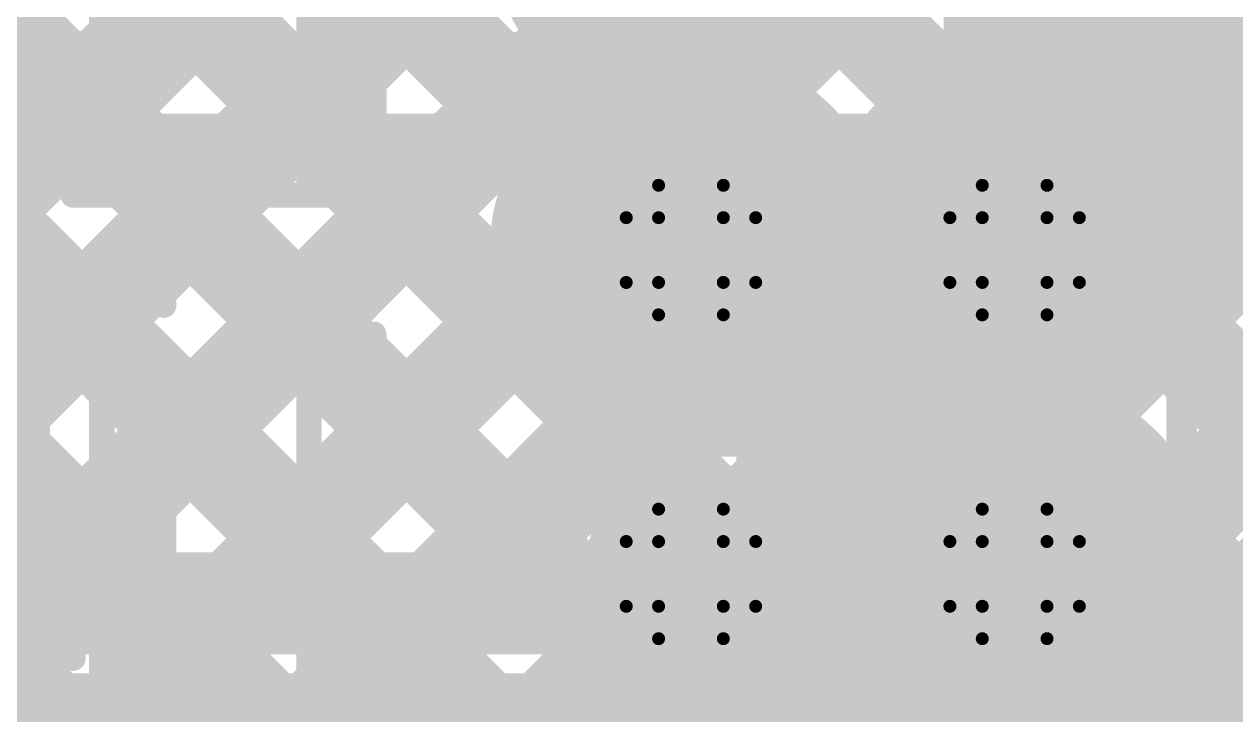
# Model space of a CAD drawing. Header units: millimetres. Extents: x 13 to 259, y -2 to 326.
# Drawn here: x 134.689 to 139.443, y 88.403 to 91.111 of the extents above; entities that cross this region are included whole.
import ezdxf

# ---------------------------------------------------------------- set-up
doc = ezdxf.new("R2010")
doc.units = ezdxf.units.MM
for name, color, linetype in [('BottomLayer', 5, 'Continuous'), ('ConnectLayer', 7, 'Continuous'), ('DrillDrawing', 1, 'Continuous'), ('Mechanical14', 56, 'Continuous'), ('Mechanical8', 56, 'Continuous'), ('MidLayer1', 16, 'Continuous'), ('MidLayer2', 76, 'Continuous'), ('MidLayer3', 90, 'Continuous'), ('MidLayer4', 156, 'Continuous'), ('MidLayer5', 130, 'Continuous'), ('MidLayer6', 216, 'Continuous'), ('MultiLayer', 9, 'Continuous'), ('TopLayer', 1, 'Continuous'), ('TopPaste', 8, 'Continuous'), ('TopSolder', 216, 'Continuous')]:
    doc.layers.add(name, color=color, linetype=linetype)

# ---------------------------------------------------------------- blocks, each defined once
blk = doc.blocks.new('SAMTEC_ASP_127797_01_185')
at = {"layer": 'Mechanical14', "const_width": 0.1}
for points in [[(11.7348, 3.2004), (11.1252, 3.2004)], [(11.7348, 3.0594), (11.7348, 3.2004)], [(13.0048, 3.2004), (12.3952, 3.2004)], [(12.3952, 3.0594), (12.3952, 3.2004)], [(13.0048, 3.0594), (13.0048, 3.2004)], [(14.2748, 3.2004), (13.6652, 3.2004)], [(13.6652, 3.0594), (13.6652, 3.2004)], [(11.8491, 3.0594), (11.7348, 3.0594)], [(11.8491, 2.7038), (11.8491, 3.0594)], [(12.3952, 3.0594), (12.2809, 3.0594)], [(12.2809, 2.7038), (12.2809, 3.0594)], [(13.1191, 3.0594), (13.0048, 3.0594)], [(13.1191, 2.7038), (13.1191, 3.0594)], [(13.6652, 3.0594), (13.5509, 3.0594)], [(13.5509, 2.7038), (13.5509, 3.0594)], [(11.8491, 2.9464), (11.0109, 2.9464)], [(13.1191, 2.9464), (12.2809, 2.9464)], [(14.3891, 2.9464), (13.5509, 2.9464)], [(12.2809, 2.7038), (11.8491, 2.7038)], [(13.5509, 2.7038), (13.1191, 2.7038)], [(12.2809, 2.3762), (11.8491, 2.3762)], [(11.8491, 2.0206), (11.8491, 2.3762)], [(12.2793, 2.0206), (12.2793, 2.3762)], [(13.5509, 2.3762), (13.1191, 2.3762)], [(13.1191, 2.0206), (13.1191, 2.3762)], [(13.5509, 2.0206), (13.5509, 2.3762)], [(11.8491, 2.1336), (11.0109, 2.1336)], [(13.1191, 2.1336), (12.2809, 2.1336)], [(14.3891, 2.1336), (13.5509, 2.1336)], [(11.8491, 2.0206), (11.7348, 2.0206)], [(11.7348, 1.8796), (11.7348, 2.0206)], [(12.3952, 2.0206), (12.2809, 2.0206)], [(12.3952, 1.8796), (12.3952, 2.0206)], [(13.1191, 2.0206), (13.0048, 2.0206)], [(13.0048, 1.8796), (13.0048, 2.0206)], [(13.6652, 2.0206), (13.5509, 2.0206)], [(13.6652, 1.8796), (13.6652, 2.0206)], [(11.7348, 1.8796), (11.1252, 1.8796)], [(13.0048, 1.8796), (12.3952, 1.8796)], [(14.2748, 1.8796), (13.6652, 1.8796)], [(11.7348, 0.6604), (11.1252, 0.6604)], [(11.7348, 0.5194), (11.7348, 0.6604)], [(13.0048, 0.6604), (12.3952, 0.6604)], [(12.3952, 0.5194), (12.3952, 0.6604)], [(13.0048, 0.5194), (13.0048, 0.6604)], [(14.2748, 0.6604), (13.6652, 0.6604)], [(13.6652, 0.5194), (13.6652, 0.6604)], [(11.8491, 0.5194), (11.7348, 0.5194)], [(11.8491, 0.1638), (11.8491, 0.5194)], [(12.3952, 0.5194), (12.2809, 0.5194)], [(12.2809, 0.1638), (12.2809, 0.5194)], [(13.1191, 0.5194), (13.0048, 0.5194)], [(13.1191, 0.1638), (13.1191, 0.5194)], [(13.6652, 0.5194), (13.5509, 0.5194)], [(13.5509, 0.1638), (13.5509, 0.5194)], [(11.8491, 0.4064), (11.0109, 0.4064)], [(13.1191, 0.4064), (12.2809, 0.4064)], [(14.3891, 0.4064), (13.5509, 0.4064)], [(12.2809, 0.1638), (11.8491, 0.1638)], [(13.5509, 0.1638), (13.1191, 0.1638)], [(12.2809, -0.1638), (11.8491, -0.1638)], [(11.8491, -0.5194), (11.8491, -0.1638)], [(12.2793, -0.5194), (12.2793, -0.1638)], [(13.5509, -0.1638), (13.1191, -0.1638)], [(13.1191, -0.5194), (13.1191, -0.1638)], [(13.5509, -0.5194), (13.5509, -0.1638)], [(11.8491, -0.4064), (11.0109, -0.4064)], [(13.1191, -0.4064), (12.2809, -0.4064)], [(14.3891, -0.4064), (13.5509, -0.4064)], [(11.8491, -0.5194), (11.7348, -0.5194)], [(11.7348, -0.6604), (11.7348, -0.5194)], [(12.3952, -0.5194), (12.2809, -0.5194)], [(12.3952, -0.6604), (12.3952, -0.5194)], [(13.1191, -0.5194), (13.0048, -0.5194)], [(13.0048, -0.6604), (13.0048, -0.5194)], [(13.6652, -0.5194), (13.5509, -0.5194)], [(13.6652, -0.6604), (13.6652, -0.5194)], [(11.7348, -0.6604), (11.1252, -0.6604)], [(13.0048, -0.6604), (12.3952, -0.6604)], [(14.2748, -0.6604), (13.6652, -0.6604)]]:
    blk.add_lwpolyline(points, dxfattribs=at)
at = {"layer": 'Mechanical14', "const_width": 0.05}
for points in [[(11.7098, 3.2004, 1), (11.7598, 3.2004, 1)], [(11.7098, 3.2004, 1), (11.7598, 3.2004, 1)], [(12.3702, 3.2004, 1), (12.4202, 3.2004, 1)], [(12.3702, 3.2004, 1), (12.4202, 3.2004, 1)], [(12.9798, 3.2004, 1), (13.0298, 3.2004, 1)], [(12.9798, 3.2004, 1), (13.0298, 3.2004, 1)], [(13.6402, 3.2004, 1), (13.6902, 3.2004, 1)], [(13.6402, 3.2004, 1), (13.6902, 3.2004, 1)], [(11.7098, 3.0594, 1), (11.7598, 3.0594, 1)], [(11.7098, 3.0594, 1), (11.7598, 3.0594, 1)], [(11.8241, 3.0594, 1), (11.8741, 3.0594, 1)], [(11.8241, 3.0594, 1), (11.8741, 3.0594, 1)], [(12.2559, 3.0594, 1), (12.3059, 3.0594, 1)], [(12.2559, 3.0594, 1), (12.3059, 3.0594, 1)], [(12.3702, 3.0594, 1), (12.4202, 3.0594, 1)], [(12.3702, 3.0594, 1), (12.4202, 3.0594, 1)], [(12.9798, 3.0594, 1), (13.0298, 3.0594, 1)], [(12.9798, 3.0594, 1), (13.0298, 3.0594, 1)], [(13.0941, 3.0594, 1), (13.1441, 3.0594, 1)], [(13.0941, 3.0594, 1), (13.1441, 3.0594, 1)], [(13.5259, 3.0594, 1), (13.5759, 3.0594, 1)], [(13.5259, 3.0594, 1), (13.5759, 3.0594, 1)], [(13.6402, 3.0594, 1), (13.6902, 3.0594, 1)], [(13.6402, 3.0594, 1), (13.6902, 3.0594, 1)], [(11.8241, 2.9464, 1), (11.8741, 2.9464, 1)], [(12.2559, 2.9464, 1), (12.3059, 2.9464, 1)], [(13.0941, 2.9464, 1), (13.1441, 2.9464, 1)], [(13.5259, 2.9464, 1), (13.5759, 2.9464, 1)], [(11.8241, 2.7038, 1), (11.8741, 2.7038, 1)], [(11.8241, 2.7038, 1), (11.8741, 2.7038, 1)], [(12.2559, 2.7038, 1), (12.3059, 2.7038, 1)], [(12.2559, 2.7038, 1), (12.3059, 2.7038, 1)], [(13.0941, 2.7038, 1), (13.1441, 2.7038, 1)], [(13.0941, 2.7038, 1), (13.1441, 2.7038, 1)], [(13.5259, 2.7038, 1), (13.5759, 2.7038, 1)], [(13.5259, 2.7038, 1), (13.5759, 2.7038, 1)], [(11.8241, 2.3762, 1), (11.8741, 2.3762, 1)], [(11.8241, 2.3762, 1), (11.8741, 2.3762, 1)], [(12.2543, 2.3762, 1), (12.3043, 2.3762, 1)], [(12.2559, 2.3762, 1), (12.3059, 2.3762, 1)], [(13.0941, 2.3762, 1), (13.1441, 2.3762, 1)], [(13.0941, 2.3762, 1), (13.1441, 2.3762, 1)], [(13.5259, 2.3762, 1), (13.5759, 2.3762, 1)], [(13.5259, 2.3762, 1), (13.5759, 2.3762, 1)], [(11.8241, 2.1336, 1), (11.8741, 2.1336, 1)], [(12.2559, 2.1336, 1), (12.3059, 2.1336, 1)], [(13.0941, 2.1336, 1), (13.1441, 2.1336, 1)], [(13.5259, 2.1336, 1), (13.5759, 2.1336, 1)], [(11.7098, 2.0206, 1), (11.7598, 2.0206, 1)], [(11.7098, 2.0206, 1), (11.7598, 2.0206, 1)], [(11.8241, 2.0206, 1), (11.8741, 2.0206, 1)], [(11.8241, 2.0206, 1), (11.8741, 2.0206, 1)], [(12.2543, 2.0206, 1), (12.3043, 2.0206, 1)], [(12.2559, 2.0206, 1), (12.3059, 2.0206, 1)], [(12.3702, 2.0206, 1), (12.4202, 2.0206, 1)], [(12.3702, 2.0206, 1), (12.4202, 2.0206, 1)], [(12.9798, 2.0206, 1), (13.0298, 2.0206, 1)], [(12.9798, 2.0206, 1), (13.0298, 2.0206, 1)], [(13.0941, 2.0206, 1), (13.1441, 2.0206, 1)], [(13.0941, 2.0206, 1), (13.1441, 2.0206, 1)], [(13.5259, 2.0206, 1), (13.5759, 2.0206, 1)], [(13.5259, 2.0206, 1), (13.5759, 2.0206, 1)], [(13.6402, 2.0206, 1), (13.6902, 2.0206, 1)], [(13.6402, 2.0206, 1), (13.6902, 2.0206, 1)], [(11.7098, 1.8796, 1), (11.7598, 1.8796, 1)], [(11.7098, 1.8796, 1), (11.7598, 1.8796, 1)], [(12.3702, 1.8796, 1), (12.4202, 1.8796, 1)], [(12.3702, 1.8796, 1), (12.4202, 1.8796, 1)], [(12.9798, 1.8796, 1), (13.0298, 1.8796, 1)], [(12.9798, 1.8796, 1), (13.0298, 1.8796, 1)], [(13.6402, 1.8796, 1), (13.6902, 1.8796, 1)], [(13.6402, 1.8796, 1), (13.6902, 1.8796, 1)], [(11.7098, 0.6604, 1), (11.7598, 0.6604, 1)], [(11.7098, 0.6604, 1), (11.7598, 0.6604, 1)], [(12.3702, 0.6604, 1), (12.4202, 0.6604, 1)], [(12.3702, 0.6604, 1), (12.4202, 0.6604, 1)], [(12.9798, 0.6604, 1), (13.0298, 0.6604, 1)], [(12.9798, 0.6604, 1), (13.0298, 0.6604, 1)], [(13.6402, 0.6604, 1), (13.6902, 0.6604, 1)], [(13.6402, 0.6604, 1), (13.6902, 0.6604, 1)], [(11.7098, 0.5194, 1), (11.7598, 0.5194, 1)], [(11.7098, 0.5194, 1), (11.7598, 0.5194, 1)], [(11.8241, 0.5194, 1), (11.8741, 0.5194, 1)], [(11.8241, 0.5194, 1), (11.8741, 0.5194, 1)], [(12.2559, 0.5194, 1), (12.3059, 0.5194, 1)], [(12.2559, 0.5194, 1), (12.3059, 0.5194, 1)], [(12.3702, 0.5194, 1), (12.4202, 0.5194, 1)], [(12.3702, 0.5194, 1), (12.4202, 0.5194, 1)], [(12.9798, 0.5194, 1), (13.0298, 0.5194, 1)], [(12.9798, 0.5194, 1), (13.0298, 0.5194, 1)], [(13.0941, 0.5194, 1), (13.1441, 0.5194, 1)], [(13.0941, 0.5194, 1), (13.1441, 0.5194, 1)], [(13.5259, 0.5194, 1), (13.5759, 0.5194, 1)], [(13.5259, 0.5194, 1), (13.5759, 0.5194, 1)], [(13.6402, 0.5194, 1), (13.6902, 0.5194, 1)], [(13.6402, 0.5194, 1), (13.6902, 0.5194, 1)], [(11.8241, 0.4064, 1), (11.8741, 0.4064, 1)], [(12.2559, 0.4064, 1), (12.3059, 0.4064, 1)], [(13.0941, 0.4064, 1), (13.1441, 0.4064, 1)], [(13.5259, 0.4064, 1), (13.5759, 0.4064, 1)], [(11.8241, 0.1638, 1), (11.8741, 0.1638, 1)], [(11.8241, 0.1638, 1), (11.8741, 0.1638, 1)], [(12.2559, 0.1638, 1), (12.3059, 0.1638, 1)], [(12.2559, 0.1638, 1), (12.3059, 0.1638, 1)], [(13.0941, 0.1638, 1), (13.1441, 0.1638, 1)], [(13.0941, 0.1638, 1), (13.1441, 0.1638, 1)], [(13.5259, 0.1638, 1), (13.5759, 0.1638, 1)], [(13.5259, 0.1638, 1), (13.5759, 0.1638, 1)], [(11.8241, -0.1638, 1), (11.8741, -0.1638, 1)], [(11.8241, -0.1638, 1), (11.8741, -0.1638, 1)], [(12.2543, -0.1638, 1), (12.3043, -0.1638, 1)], [(12.2559, -0.1638, 1), (12.3059, -0.1638, 1)], [(13.0941, -0.1638, 1), (13.1441, -0.1638, 1)], [(13.0941, -0.1638, 1), (13.1441, -0.1638, 1)], [(13.5259, -0.1638, 1), (13.5759, -0.1638, 1)], [(13.5259, -0.1638, 1), (13.5759, -0.1638, 1)], [(11.8241, -0.4064, 1), (11.8741, -0.4064, 1)], [(12.2559, -0.4064, 1), (12.3059, -0.4064, 1)], [(13.0941, -0.4064, 1), (13.1441, -0.4064, 1)], [(13.5259, -0.4064, 1), (13.5759, -0.4064, 1)], [(11.7098, -0.5194, 1), (11.7598, -0.5194, 1)], [(11.7098, -0.5194, 1), (11.7598, -0.5194, 1)], [(11.8241, -0.5194, 1), (11.8741, -0.5194, 1)], [(11.8241, -0.5194, 1), (11.8741, -0.5194, 1)], [(12.2543, -0.5194, 1), (12.3043, -0.5194, 1)], [(12.2559, -0.5194, 1), (12.3059, -0.5194, 1)], [(12.3702, -0.5194, 1), (12.4202, -0.5194, 1)], [(12.3702, -0.5194, 1), (12.4202, -0.5194, 1)], [(12.9798, -0.5194, 1), (13.0298, -0.5194, 1)], [(12.9798, -0.5194, 1), (13.0298, -0.5194, 1)], [(13.0941, -0.5194, 1), (13.1441, -0.5194, 1)], [(13.0941, -0.5194, 1), (13.1441, -0.5194, 1)], [(13.5259, -0.5194, 1), (13.5759, -0.5194, 1)], [(13.5259, -0.5194, 1), (13.5759, -0.5194, 1)], [(13.6402, -0.5194, 1), (13.6902, -0.5194, 1)], [(13.6402, -0.5194, 1), (13.6902, -0.5194, 1)], [(11.7098, -0.6604, 1), (11.7598, -0.6604, 1)], [(11.7098, -0.6604, 1), (11.7598, -0.6604, 1)], [(12.3702, -0.6604, 1), (12.4202, -0.6604, 1)], [(12.3702, -0.6604, 1), (12.4202, -0.6604, 1)], [(12.9798, -0.6604, 1), (13.0298, -0.6604, 1)], [(12.9798, -0.6604, 1), (13.0298, -0.6604, 1)], [(13.6402, -0.6604, 1), (13.6902, -0.6604, 1)], [(13.6402, -0.6604, 1), (13.6902, -0.6604, 1)]]:
    blk.add_lwpolyline(points, format="xyb", close=True, dxfattribs=at)
at = {"layer": 'Mechanical8', "const_width": 0.1}
for points in [[(12.065, 3.175), (12.065, 4.175)], [(13.335, 3.175), (13.335, 4.175)], [(11.795, 3.175), (10.795, 3.175)], [(12.065, 3.175), (11.065, 3.175)], [(12.065, 2.175), (12.065, 3.175)], [(13.065, 3.175), (12.065, 3.175)], [(13.335, 3.175), (12.335, 3.175)], [(13.335, 2.175), (13.335, 3.175)], [(14.335, 3.175), (13.335, 3.175)], [(14.605, 3.175), (13.605, 3.175)], [(12.065, 1.905), (12.065, 2.905)], [(13.335, 1.905), (13.335, 2.905)], [(11.795, 1.905), (10.795, 1.905)], [(12.065, 1.905), (11.065, 1.905)], [(12.065, 0.905), (12.065, 1.905)], [(13.065, 1.905), (12.065, 1.905)], [(13.335, 1.905), (12.335, 1.905)], [(13.335, 0.905), (13.335, 1.905)], [(14.335, 1.905), (13.335, 1.905)], [(14.605, 1.905), (13.605, 1.905)]]:
    blk.add_lwpolyline(points, dxfattribs=at)
at = {"layer": 'Mechanical8', "const_width": 0.05}
for points in [[(11.77, 3.175, 1), (11.82, 3.175, 1)], [(12.04, 3.175, 1), (12.09, 3.175, 1)], [(12.04, 3.175, 1), (12.09, 3.175, 1)], [(12.04, 3.175, 1), (12.09, 3.175, 1)], [(12.04, 3.175, 1), (12.09, 3.175, 1)], [(12.31, 3.175, 1), (12.36, 3.175, 1)], [(13.04, 3.175, 1), (13.09, 3.175, 1)], [(13.31, 3.175, 1), (13.36, 3.175, 1)], [(13.31, 3.175, 1), (13.36, 3.175, 1)], [(13.31, 3.175, 1), (13.36, 3.175, 1)], [(13.31, 3.175, 1), (13.36, 3.175, 1)], [(13.58, 3.175, 1), (13.63, 3.175, 1)], [(12.04, 2.905, 1), (12.09, 2.905, 1)], [(13.31, 2.905, 1), (13.36, 2.905, 1)], [(12.04, 2.175, 1), (12.09, 2.175, 1)], [(13.31, 2.175, 1), (13.36, 2.175, 1)], [(11.77, 1.905, 1), (11.82, 1.905, 1)], [(12.04, 1.905, 1), (12.09, 1.905, 1)], [(12.04, 1.905, 1), (12.09, 1.905, 1)], [(12.04, 1.905, 1), (12.09, 1.905, 1)], [(12.04, 1.905, 1), (12.09, 1.905, 1)], [(12.31, 1.905, 1), (12.36, 1.905, 1)], [(13.04, 1.905, 1), (13.09, 1.905, 1)], [(13.31, 1.905, 1), (13.36, 1.905, 1)], [(13.31, 1.905, 1), (13.36, 1.905, 1)], [(13.31, 1.905, 1), (13.36, 1.905, 1)], [(13.31, 1.905, 1), (13.36, 1.905, 1)], [(13.58, 1.905, 1), (13.63, 1.905, 1)], [(12.04, 0.905, 1), (12.09, 0.905, 1)], [(13.31, 0.905, 1), (13.36, 0.905, 1)]]:
    blk.add_lwpolyline(points, format="xyb", close=True, dxfattribs=at)
at = {"layer": 'TopLayer', "const_width": 0.32}
for points in [[(11.905, 3.175, 1), (12.225, 3.175, 1)], [(13.175, 3.175, 1), (13.495, 3.175, 1)], [(11.905, 1.905, 1), (12.225, 1.905, 1)], [(13.175, 1.905, 1), (13.495, 1.905, 1)]]:
    blk.add_lwpolyline(points, format="xyb", close=True, dxfattribs=at)
at = {"layer": 'TopPaste', "const_width": 0.32}
for points in [[(11.905, 3.175, 1), (12.225, 3.175, 1)], [(13.175, 3.175, 1), (13.495, 3.175, 1)], [(11.905, 1.905, 1), (12.225, 1.905, 1)], [(13.175, 1.905, 1), (13.495, 1.905, 1)]]:
    blk.add_lwpolyline(points, format="xyb", close=True, dxfattribs=at)
at = {"layer": 'TopSolder', "const_width": 0.4216}
for points in [[(10.5842, 3.175, 1), (11.0058, 3.175, 1)], [(11.8542, 3.175, 1), (12.2758, 3.175, 1)], [(13.1242, 3.175, 1), (13.5458, 3.175, 1)], [(10.5842, 1.905, 1), (11.0058, 1.905, 1)], [(11.8542, 1.905, 1), (12.2758, 1.905, 1)], [(13.1242, 1.905, 1), (13.5458, 1.905, 1)]]:
    blk.add_lwpolyline(points, format="xyb", close=True, dxfattribs=at)

msp = doc.modelspace()

# ---------------------------------------------------------------- linework, layer by layer
at = {"layer": 'BottomLayer', "const_width": 0.25}
for points in [[(137.1801, 90.2257, 1), (137.43, 90.2257, 1)], [(138.4501, 90.2257, 1), (138.7, 90.2257, 1)], [(137.1801, 88.9557, 1), (137.43, 88.9557, 1)], [(138.4501, 88.9557, 1), (138.7, 88.9557, 1)]]:
    msp.add_lwpolyline(points, format="xyb", close=True, dxfattribs=at)
at = {"layer": 'ConnectLayer', "const_width": 0.4}
for points in [[(113.7423, 113.6628), (136.8298, 90.5753)], [(113.8263, 113.5788), (136.8298, 90.5753)], [(121.6384, 102.3726), (137.059, 86.952)], [(121.6384, 102.3726), (137.059, 86.952)], [(133.8479, 96.1028), (144.7858, 85.1649)], [(133.8479, 96.1028), (144.7858, 85.1649)], [(134.035, 95.9156), (142.256, 87.6947)], [(137.4632, 90.7941), (140.6738, 94.0048)], [(137.4632, 90.7941), (140.6738, 94.0048)], [(137.4632, 90.7941), (140.6738, 94.0048)], [(133.6488, 89.5253), (138.0054, 93.882)], [(133.6488, 89.5253), (138.0054, 93.882)], [(133.6488, 89.5253), (138.0054, 93.882)], [(132.645, 89.3701), (136.8907, 93.6157)], [(132.645, 89.3701), (136.8907, 93.6157)], [(132.645, 89.3701), (136.8907, 93.6157)], [(138.1921, 90.6745), (141.1477, 93.6301)], [(138.1921, 90.6745), (141.1477, 93.6301)], [(138.1921, 90.6745), (141.1477, 93.6301)], [(133.835, 93.5701), (136.8298, 90.5753)], [(134.0681, 89.0961), (138.4346, 93.4627)], [(134.0681, 89.0961), (138.4346, 93.4627)], [(134.0681, 89.0961), (138.4346, 93.4627)], [(137.3517, 93.4476), (145.6511, 85.1482)], [(137.3517, 93.4476), (145.6511, 85.1482)], [(137.3517, 93.4476), (142.6803, 88.1189)], [(137.7333, 86.8216), (143.683, 92.7713)], [(137.7333, 86.8216), (143.683, 92.7713)], [(137.7333, 86.8216), (143.683, 92.7713)], [(134.033, 92.5235), (143.5987, 82.9578)], [(134.033, 92.5235), (143.5987, 82.9578)], [(134.033, 92.5235), (140.985, 85.5715)], [(139.0005, 90.6345), (140.5594, 92.1933)], [(139.0005, 90.6345), (140.5594, 92.1933)], [(139.0005, 90.6345), (140.5594, 92.1933)], [(132.2998, 91.7111), (137.059, 86.952)], [(134.0668, 91.6412), (137.4506, 88.2575)], [(134.0668, 91.6412), (137.4506, 88.2575)], [(134.0668, 91.6412), (137.4506, 88.2575)], [(132.3753, 91.6357), (135.171, 88.84)], [(132.645, 89.3701), (134.9106, 91.6357)], [(133.6488, 89.5253), (135.7592, 91.6357)], [(134.0681, 89.0961), (136.6077, 91.6357)], [(134.0723, 91.6357), (136.868, 88.84)], [(134.9209, 91.6357), (137.7166, 88.84)], [(135.7694, 91.6357), (136.8298, 90.5753)], [(137.4632, 90.7941), (138.3047, 91.6357)], [(138.315, 91.6357), (141.1107, 88.84)], [(138.6257, 91.6357), (139.3922, 90.8691)], [(138.7375, 89.5229), (140.6478, 91.4332)], [(138.7375, 89.5229), (140.6478, 91.4332)], [(138.7375, 89.5229), (140.6478, 91.4332)], [(138.1921, 90.6745), (138.8895, 91.3719)], [(139.1502, 89.0871), (141.4379, 91.3748)], [(139.1502, 89.0871), (141.4379, 91.3748)], [(139.1502, 89.0871), (141.4379, 91.3748)], [(137.8448, 91.2574), (138.3367, 90.7654)], [(137.8448, 91.2574), (138.3367, 90.7654)], [(137.8448, 91.2574), (138.3367, 90.7654)], [(137.8448, 91.2574), (138.3367, 90.7654)], [(133.9178, 88.0973), (136.8935, 91.073)], [(133.9178, 88.0973), (136.8935, 91.073)], [(133.9178, 88.0973), (136.8935, 91.073)], [(134.6605, 88.84), (136.8935, 91.073)], [(133.8414, 91.0181), (136.8274, 88.0321)], [(133.8414, 91.0181), (136.8274, 88.0321)], [(133.8414, 91.0181), (136.8274, 88.0321)], [(133.8414, 91.0181), (136.0195, 88.84)], [(139.0005, 90.6345), (139.3137, 90.9477)], [(137.3465, 90.9072), (137.4581, 90.7955)], [(137.3465, 90.9072), (137.4581, 90.7955)], [(137.3465, 90.9072), (137.4581, 90.7955)], [(137.3465, 90.9072), (137.4581, 90.7955)], [(138.7375, 89.5229), (139.9246, 90.71)], [(139.1502, 89.0871), (140.7731, 90.71)], [(137.8792, 90.3616), (138.1263, 90.6087)], [(137.8792, 90.3616), (138.1263, 90.6087)], [(137.8792, 90.3616), (138.1263, 90.6087)], [(137.8792, 90.3616), (138.1263, 90.6087)], [(137.8748, 90.3788), (137.9865, 90.2671)], [(137.8748, 90.3788), (137.9865, 90.2671)], [(137.8748, 90.3788), (137.9865, 90.2671)], [(137.8748, 90.3788), (137.9865, 90.2671)], [(132.3832, 85.7141), (136.7366, 90.0676)], [(132.3832, 85.7141), (136.7366, 90.0676)], [(132.3832, 85.7141), (136.7366, 90.0676)], [(135.509, 88.84), (136.7366, 90.0676)], [(139.1148, 89.9874), (143.9801, 85.122)], [(139.1148, 89.9874), (143.9801, 85.122)], [(139.1148, 89.9874), (141.8318, 87.2704)], [(139.1148, 89.9874), (140.2621, 88.84)], [(133.9205, 85.5545), (138.1663, 89.8002)], [(133.9205, 85.5545), (138.1663, 89.8002)], [(133.9205, 85.5545), (138.1663, 89.8002)], [(137.2061, 88.84), (138.1663, 89.8002)], [(137.6546, 89.7505), (138.0998, 89.3053)], [(137.6546, 89.7505), (138.0998, 89.3053)], [(137.6546, 89.7505), (138.0998, 89.3053)], [(137.6546, 89.7505), (138.0998, 89.3053)], [(133.1121, 85.5945), (137.1691, 89.6516)], [(133.1121, 85.5945), (137.1691, 89.6516)], [(133.1121, 85.5945), (137.1691, 89.6516)], [(136.3576, 88.84), (137.1691, 89.6516)], [(138.6165, 89.6372), (138.7281, 89.5255)], [(138.6165, 89.6372), (138.7281, 89.5255)], [(138.6165, 89.6372), (138.7281, 89.5255)], [(138.6165, 89.6372), (138.7281, 89.5255)], [(134.0687, 89.0938), (136.7159, 86.4466)], [(134.0687, 89.0938), (136.7159, 86.4466)], [(134.0687, 89.0938), (136.7159, 86.4466)], [(139.1448, 89.1088), (143.3036, 84.95)], [(139.1448, 89.1088), (143.3036, 84.95)], [(139.1448, 89.1088), (141.4075, 86.8461)], [(139.1448, 89.1088), (139.4136, 88.84)], [(134.0736, 88.84), (137.9965, 88.84)], [(139.1536, 88.84), (141.4339, 88.84)], [(137.4675, 88.2529), (138.0079, 88.7933)], [(137.4675, 88.2529), (138.0079, 88.7933)], [(137.4675, 88.2529), (138.0079, 88.7933)], [(138.9246, 88.4805), (145.3101, 82.095)], [(138.9246, 88.4805), (145.3101, 82.095)], [(138.9246, 88.4805), (141.0184, 86.3867)], [(137.8802, 87.8171), (138.4437, 88.3805)], [(137.8802, 87.8171), (138.4437, 88.3805)], [(137.8802, 87.8171), (138.4437, 88.3805)]]:
    msp.add_lwpolyline(points, dxfattribs=at)
at = {"layer": 'ConnectLayer'}
for points, const_width in [([(137.895, 91.4957, 1), (136.7151, 91.4957, 1)], 0.4), ([(137.895, 91.4957, 1), (136.7151, 91.4957, 1)], 0.4), ([(137.895, 91.4957, 1), (136.7151, 91.4957, 1)], 0.4), ([(137.7448, 91.2574, 1), (137.9448, 91.2574, 1)], 0.2), ([(137.7448, 91.2574, 1), (137.9448, 91.2574, 1)], 0.2), ([(137.7448, 91.2574, 1), (137.9448, 91.2574, 1)], 0.2), ([(137.7448, 91.2574, 1), (137.9448, 91.2574, 1)], 0.2), ([(136.7935, 91.073, 1), (136.9935, 91.073, 1)], 0.2), ([(136.7935, 91.073, 1), (136.9935, 91.073, 1)], 0.2), ([(136.7935, 91.073, 1), (136.9935, 91.073, 1)], 0.2), ([(136.7935, 91.073, 1), (136.9935, 91.073, 1)], 0.2), ([(139.2137, 90.9477, 1), (139.4137, 90.9477, 1)], 0.2), ([(137.2465, 90.9072, 1), (137.4465, 90.9072, 1)], 0.2), ([(137.2465, 90.9072, 1), (137.4465, 90.9072, 1)], 0.2), ([(137.2465, 90.9072, 1), (137.4465, 90.9072, 1)], 0.2), ([(137.2465, 90.9072, 1), (137.4465, 90.9072, 1)], 0.2), ([(139.2922, 90.8691, 1), (139.4922, 90.8691, 1)], 0.2), ([(139.2922, 90.8691, 1), (139.4922, 90.8691, 1)], 0.2), ([(139.2932, 90.8682, 1), (139.4932, 90.8682, 1)], 0.2), ([(137.895, 90.2257, 1), (136.7151, 90.2257, 1)], 0.4), ([(137.895, 90.2257, 1), (136.7151, 90.2257, 1)], 0.4), ([(137.895, 90.2257, 1), (136.7151, 90.2257, 1)], 0.4), ([(137.895, 90.2257, 1), (136.7151, 90.2257, 1)], 0.4), ([(137.3581, 90.7955, 1), (137.5581, 90.7955, 1)], 0.2), ([(137.3581, 90.7955, 1), (137.5581, 90.7955, 1)], 0.2), ([(137.3581, 90.7955, 1), (137.5581, 90.7955, 1)], 0.2), ([(137.3581, 90.7955, 1), (137.5581, 90.7955, 1)], 0.2), ([(137.3632, 90.7941, 1), (137.5632, 90.7941, 1)], 0.2), ([(137.3632, 90.7941, 1), (137.5632, 90.7941, 1)], 0.2), ([(137.3632, 90.7941, 1), (137.5632, 90.7941, 1)], 0.2), ([(137.3632, 90.7941, 1), (137.5632, 90.7941, 1)], 0.2), ([(139.165, 90.2257, 1), (137.9851, 90.2257, 1)], 0.4), ([(139.165, 90.2257, 1), (137.9851, 90.2257, 1)], 0.4), ([(139.165, 90.2257, 1), (137.9851, 90.2257, 1)], 0.4), ([(139.165, 90.2257, 1), (137.9851, 90.2257, 1)], 0.4), ([(138.2367, 90.7654, 1), (138.4367, 90.7654, 1)], 0.2), ([(138.2367, 90.7654, 1), (138.4367, 90.7654, 1)], 0.2), ([(138.2367, 90.7654, 1), (138.4367, 90.7654, 1)], 0.2), ([(138.2367, 90.7654, 1), (138.4367, 90.7654, 1)], 0.2), ([(138.0921, 90.6745, 1), (138.2921, 90.6745, 1)], 0.2), ([(138.0921, 90.6745, 1), (138.2921, 90.6745, 1)], 0.2), ([(138.0921, 90.6745, 1), (138.2921, 90.6745, 1)], 0.2), ([(138.0921, 90.6745, 1), (138.2921, 90.6745, 1)], 0.2), ([(138.0263, 90.6087, 1), (138.2263, 90.6087, 1)], 0.2), ([(138.0263, 90.6087, 1), (138.2263, 90.6087, 1)], 0.2), ([(138.0263, 90.6087, 1), (138.2263, 90.6087, 1)], 0.2), ([(138.0263, 90.6087, 1), (138.2263, 90.6087, 1)], 0.2), ([(138.9005, 90.6345, 1), (139.1005, 90.6345, 1)], 0.2), ([(138.9005, 90.6345, 1), (139.1005, 90.6345, 1)], 0.2), ([(138.9005, 90.6345, 1), (139.1005, 90.6345, 1)], 0.2), ([(138.9005, 90.6345, 1), (139.1005, 90.6345, 1)], 0.2), ([(136.7298, 90.5753, 1), (136.9298, 90.5753, 1)], 0.2), ([(136.7298, 90.5753, 1), (136.9298, 90.5753, 1)], 0.2), ([(136.7298, 90.5753, 1), (136.9298, 90.5753, 1)], 0.2), ([(136.7298, 90.5753, 1), (136.9298, 90.5753, 1)], 0.2), ([(137.7748, 90.3788, 1), (137.9748, 90.3788, 1)], 0.2), ([(137.7748, 90.3788, 1), (137.9748, 90.3788, 1)], 0.2), ([(137.7748, 90.3788, 1), (137.9748, 90.3788, 1)], 0.2), ([(137.7748, 90.3788, 1), (137.9748, 90.3788, 1)], 0.2), ([(137.7792, 90.3616, 1), (137.9792, 90.3616, 1)], 0.2), ([(137.7792, 90.3616, 1), (137.9792, 90.3616, 1)], 0.2), ([(137.7792, 90.3616, 1), (137.9792, 90.3616, 1)], 0.2), ([(137.7792, 90.3616, 1), (137.9792, 90.3616, 1)], 0.2), ([(137.8865, 90.2671, 1), (138.0865, 90.2671, 1)], 0.2), ([(137.8865, 90.2671, 1), (138.0865, 90.2671, 1)], 0.2), ([(137.8865, 90.2671, 1), (138.0865, 90.2671, 1)], 0.2), ([(137.8865, 90.2671, 1), (138.0865, 90.2671, 1)], 0.2), ([(136.6151, 90.2257, 1), (136.8151, 90.2257, 1)], 0.2), ([(136.6151, 90.2257, 1), (136.8151, 90.2257, 1)], 0.2), ([(136.6151, 90.2257, 1), (136.8151, 90.2257, 1)], 0.2), ([(136.6151, 90.2257, 1), (136.8151, 90.2257, 1)], 0.2), ([(137.795, 90.2257, 1), (137.995, 90.2257, 1)], 0.2), ([(137.795, 90.2257, 1), (137.995, 90.2257, 1)], 0.2), ([(137.795, 90.2257, 1), (137.995, 90.2257, 1)], 0.2), ([(137.795, 90.2257, 1), (137.995, 90.2257, 1)], 0.2), ([(137.8851, 90.2257, 1), (138.0851, 90.2257, 1)], 0.2), ([(137.8851, 90.2257, 1), (138.0851, 90.2257, 1)], 0.2), ([(137.8851, 90.2257, 1), (138.0851, 90.2257, 1)], 0.2), ([(137.8851, 90.2257, 1), (138.0851, 90.2257, 1)], 0.2), ([(139.065, 90.2257, 1), (139.265, 90.2257, 1)], 0.2), ([(139.065, 90.2257, 1), (139.265, 90.2257, 1)], 0.2), ([(139.065, 90.2257, 1), (139.265, 90.2257, 1)], 0.2), ([(139.065, 90.2257, 1), (139.265, 90.2257, 1)], 0.2), ([(136.6366, 90.0676, 1), (136.8366, 90.0676, 1)], 0.2), ([(136.6366, 90.0676, 1), (136.8366, 90.0676, 1)], 0.2), ([(136.6366, 90.0676, 1), (136.8366, 90.0676, 1)], 0.2), ([(136.6366, 90.0676, 1), (136.8366, 90.0676, 1)], 0.2), ([(139.0148, 89.9874, 1), (139.2148, 89.9874, 1)], 0.2), ([(139.0148, 89.9874, 1), (139.2148, 89.9874, 1)], 0.2), ([(139.0148, 89.9874, 1), (139.2148, 89.9874, 1)], 0.2), ([(139.0148, 89.9874, 1), (139.2148, 89.9874, 1)], 0.2), ([(138.0663, 89.8002, 1), (138.2663, 89.8002, 1)], 0.2), ([(138.0663, 89.8002, 1), (138.2663, 89.8002, 1)], 0.2), ([(138.0663, 89.8002, 1), (138.2663, 89.8002, 1)], 0.2), ([(138.0663, 89.8002, 1), (138.2663, 89.8002, 1)], 0.2), ([(137.5546, 89.7505, 1), (137.7546, 89.7505, 1)], 0.2), ([(137.5546, 89.7505, 1), (137.7546, 89.7505, 1)], 0.2), ([(137.5546, 89.7505, 1), (137.7546, 89.7505, 1)], 0.2), ([(137.5546, 89.7505, 1), (137.7546, 89.7505, 1)], 0.2), ([(137.0691, 89.6516, 1), (137.2691, 89.6516, 1)], 0.2), ([(137.0691, 89.6516, 1), (137.2691, 89.6516, 1)], 0.2), ([(137.0691, 89.6516, 1), (137.2691, 89.6516, 1)], 0.2), ([(137.0691, 89.6516, 1), (137.2691, 89.6516, 1)], 0.2), ([(138.5165, 89.6372, 1), (138.7165, 89.6372, 1)], 0.2), ([(138.5165, 89.6372, 1), (138.7165, 89.6372, 1)], 0.2), ([(138.5165, 89.6372, 1), (138.7165, 89.6372, 1)], 0.2), ([(138.5165, 89.6372, 1), (138.7165, 89.6372, 1)], 0.2), ([(139.165, 88.9557, 1), (137.9851, 88.9557, 1)], 0.4), ([(139.165, 88.9557, 1), (137.9851, 88.9557, 1)], 0.4), ([(139.165, 88.9557, 1), (137.9851, 88.9557, 1)], 0.4), ([(138.6281, 89.5255, 1), (138.8281, 89.5255, 1)], 0.2), ([(138.6281, 89.5255, 1), (138.8281, 89.5255, 1)], 0.2), ([(138.6281, 89.5255, 1), (138.8281, 89.5255, 1)], 0.2), ([(138.6281, 89.5255, 1), (138.8281, 89.5255, 1)], 0.2), ([(138.6375, 89.5229, 1), (138.8375, 89.5229, 1)], 0.2), ([(138.6375, 89.5229, 1), (138.8375, 89.5229, 1)], 0.2), ([(138.6375, 89.5229, 1), (138.8375, 89.5229, 1)], 0.2), ([(138.6375, 89.5229, 1), (138.8375, 89.5229, 1)], 0.2), ([(137.9998, 89.3053, 1), (138.1998, 89.3053, 1)], 0.2), ([(137.9998, 89.3053, 1), (138.1998, 89.3053, 1)], 0.2), ([(137.9998, 89.3053, 1), (138.1998, 89.3053, 1)], 0.2), ([(137.9998, 89.3053, 1), (138.1998, 89.3053, 1)], 0.2), ([(139.0448, 89.1088, 1), (139.2448, 89.1088, 1)], 0.2), ([(139.0448, 89.1088, 1), (139.2448, 89.1088, 1)], 0.2), ([(139.0448, 89.1088, 1), (139.2448, 89.1088, 1)], 0.2), ([(139.0448, 89.1088, 1), (139.2448, 89.1088, 1)], 0.2), ([(139.0502, 89.0871, 1), (139.2502, 89.0871, 1)], 0.2), ([(139.0502, 89.0871, 1), (139.2502, 89.0871, 1)], 0.2), ([(139.0502, 89.0871, 1), (139.2502, 89.0871, 1)], 0.2), ([(139.0502, 89.0871, 1), (139.2502, 89.0871, 1)], 0.2), ([(137.8851, 88.9557, 1), (138.0851, 88.9557, 1)], 0.2), ([(137.8851, 88.9557, 1), (138.0851, 88.9557, 1)], 0.2), ([(137.8851, 88.9557, 1), (138.0851, 88.9557, 1)], 0.2), ([(139.065, 88.9557, 1), (139.265, 88.9557, 1)], 0.2), ([(139.065, 88.9557, 1), (139.265, 88.9557, 1)], 0.2), ([(139.065, 88.9557, 1), (139.265, 88.9557, 1)], 0.2), ([(139.065, 88.9557, 1), (139.265, 88.9557, 1)], 0.2), ([(139.065, 88.9557, 1), (139.265, 88.9557, 1)], 0.2), ([(134.5605, 88.84, 1), (134.7605, 88.84, 1)], 0.2), ([(135.071, 88.84, 1), (135.271, 88.84, 1)], 0.2), ([(135.409, 88.84, 1), (135.609, 88.84, 1)], 0.2), ([(135.9195, 88.84, 1), (136.1195, 88.84, 1)], 0.2), ([(136.2576, 88.84, 1), (136.4576, 88.84, 1)], 0.2), ([(136.768, 88.84, 1), (136.968, 88.84, 1)], 0.2), ([(137.1061, 88.84, 1), (137.3061, 88.84, 1)], 0.2), ([(137.6166, 88.84, 1), (137.8166, 88.84, 1)], 0.2), ([(137.8965, 88.84, 1), (138.0965, 88.84, 1)], 0.2), ([(137.8965, 88.84, 1), (138.0965, 88.84, 1)], 0.2), ([(139.0536, 88.84, 1), (139.2536, 88.84, 1)], 0.2), ([(139.0536, 88.84, 1), (139.2536, 88.84, 1)], 0.2), ([(139.3136, 88.84, 1), (139.5136, 88.84, 1)], 0.2), ([(137.9079, 88.7933, 1), (138.1079, 88.7933, 1)], 0.2), ([(137.9079, 88.7933, 1), (138.1079, 88.7933, 1)], 0.2), ([(137.9079, 88.7933, 1), (138.1079, 88.7933, 1)], 0.2), ([(138.8246, 88.4805, 1), (139.0246, 88.4805, 1)], 0.2), ([(138.8246, 88.4805, 1), (139.0246, 88.4805, 1)], 0.2), ([(138.8246, 88.4805, 1), (139.0246, 88.4805, 1)], 0.2), ([(138.3437, 88.3805, 1), (138.5437, 88.3805, 1)], 0.2), ([(138.3437, 88.3805, 1), (138.5437, 88.3805, 1)], 0.2), ([(138.3437, 88.3805, 1), (138.5437, 88.3805, 1)], 0.2), ([(137.895, 87.6857, 1), (136.7151, 87.6857, 1)], 0.4), ([(137.895, 87.6857, 1), (136.7151, 87.6857, 1)], 0.4), ([(137.895, 87.6857, 1), (136.7151, 87.6857, 1)], 0.4), ([(137.3506, 88.2575, 1), (137.5506, 88.2575, 1)], 0.2), ([(137.3506, 88.2575, 1), (137.5506, 88.2575, 1)], 0.2), ([(137.3506, 88.2575, 1), (137.5506, 88.2575, 1)], 0.2), ([(137.3675, 88.2529, 1), (137.5675, 88.2529, 1)], 0.2), ([(137.3675, 88.2529, 1), (137.5675, 88.2529, 1)], 0.2), ([(137.3675, 88.2529, 1), (137.5675, 88.2529, 1)], 0.2)]:
    msp.add_lwpolyline(points, format="xyb", close=True, dxfattribs=dict(at, const_width=const_width))
at = {"layer": 'ConnectLayer', "const_width": 0.4}
for points in [[(137.895, 91.4957, -1.127583), (136.7319, 91.6357)], [(139.7751, 90.71, -0.199574), (139.3922, 90.8691)], [(139.7751, 90.71, -0.198912), (139.3932, 90.8682)], [(137.9965, 88.84, -1.103906), (139.165, 88.9557)], [(139.165, 88.9557, -0.049387), (139.1536, 88.84)]]:
    msp.add_lwpolyline(points, format="xyb", dxfattribs=at)
at = {"layer": 'DrillDrawing', "const_width": 0.0508}
for points in [[(137.178, 90.3527), (137.178, 90.4797)], [(137.178, 90.4797), (137.432, 90.4797)], [(137.432, 90.3527), (137.432, 90.4797)], [(138.448, 90.3527), (138.448, 90.4797)], [(138.448, 90.4797), (138.702, 90.4797)], [(138.702, 90.3527), (138.702, 90.4797)], [(137.051, 90.0987), (137.051, 90.3527)], [(137.051, 90.3527), (137.178, 90.3527)], [(137.432, 90.3527), (137.559, 90.3527)], [(137.559, 90.0987), (137.559, 90.3527)], [(138.321, 90.0987), (138.321, 90.3527)], [(138.321, 90.3527), (138.448, 90.3527)], [(138.702, 90.3527), (138.829, 90.3527)], [(138.829, 90.0987), (138.829, 90.3527)], [(137.051, 90.0987), (137.178, 90.0987)], [(137.178, 89.9717), (137.178, 90.0987)], [(137.432, 90.0987), (137.559, 90.0987)], [(137.432, 89.9717), (137.432, 90.0987)], [(138.321, 90.0987), (138.448, 90.0987)], [(138.448, 89.9717), (138.448, 90.0987)], [(138.702, 90.0987), (138.829, 90.0987)], [(138.702, 89.9717), (138.702, 90.0987)], [(137.178, 89.9717), (137.432, 89.9717)], [(138.448, 89.9717), (138.702, 89.9717)], [(137.178, 89.0827), (137.178, 89.2097)], [(137.178, 89.2097), (137.432, 89.2097)], [(137.432, 89.0827), (137.432, 89.2097)], [(138.448, 89.0827), (138.448, 89.2097)], [(138.448, 89.2097), (138.702, 89.2097)], [(138.702, 89.0827), (138.702, 89.2097)], [(137.051, 88.8287), (137.051, 89.0827)], [(137.051, 89.0827), (137.178, 89.0827)], [(137.432, 89.0827), (137.559, 89.0827)], [(137.559, 88.8287), (137.559, 89.0827)], [(138.321, 88.8287), (138.321, 89.0827)], [(138.321, 89.0827), (138.448, 89.0827)], [(138.702, 89.0827), (138.829, 89.0827)], [(138.829, 88.8287), (138.829, 89.0827)], [(137.051, 88.8287), (137.178, 88.8287)], [(137.178, 88.7017), (137.178, 88.8287)], [(137.432, 88.8287), (137.559, 88.8287)], [(137.432, 88.7017), (137.432, 88.8287)], [(138.321, 88.8287), (138.448, 88.8287)], [(138.448, 88.7017), (138.448, 88.8287)], [(138.702, 88.8287), (138.829, 88.8287)], [(138.702, 88.7017), (138.702, 88.8287)], [(137.178, 88.7017), (137.432, 88.7017)], [(138.448, 88.7017), (138.702, 88.7017)]]:
    msp.add_lwpolyline(points, dxfattribs=at)
at = {"layer": 'DrillDrawing', "const_width": 0.0254}
for points in [[(137.1653, 90.4797, 1), (137.1907, 90.4797, 1)], [(137.1653, 90.4797, 1), (137.1907, 90.4797, 1)], [(137.4193, 90.4797, 1), (137.4447, 90.4797, 1)], [(137.4193, 90.4797, 1), (137.4447, 90.4797, 1)], [(138.4353, 90.4797, 1), (138.4607, 90.4797, 1)], [(138.4353, 90.4797, 1), (138.4607, 90.4797, 1)], [(138.6893, 90.4797, 1), (138.7147, 90.4797, 1)], [(138.6893, 90.4797, 1), (138.7147, 90.4797, 1)], [(137.0383, 90.3527, 1), (137.0637, 90.3527, 1)], [(137.0383, 90.3527, 1), (137.0637, 90.3527, 1)], [(137.1653, 90.3527, 1), (137.1907, 90.3527, 1)], [(137.1653, 90.3527, 1), (137.1907, 90.3527, 1)], [(137.4193, 90.3527, 1), (137.4447, 90.3527, 1)], [(137.4193, 90.3527, 1), (137.4447, 90.3527, 1)], [(137.5463, 90.3527, 1), (137.5717, 90.3527, 1)], [(137.5463, 90.3527, 1), (137.5717, 90.3527, 1)], [(138.3083, 90.3527, 1), (138.3337, 90.3527, 1)], [(138.3083, 90.3527, 1), (138.3337, 90.3527, 1)], [(138.4353, 90.3527, 1), (138.4607, 90.3527, 1)], [(138.4353, 90.3527, 1), (138.4607, 90.3527, 1)], [(138.6893, 90.3527, 1), (138.7147, 90.3527, 1)], [(138.6893, 90.3527, 1), (138.7147, 90.3527, 1)], [(138.8163, 90.3527, 1), (138.8417, 90.3527, 1)], [(138.8163, 90.3527, 1), (138.8417, 90.3527, 1)], [(137.0383, 90.0987, 1), (137.0637, 90.0987, 1)], [(137.0383, 90.0987, 1), (137.0637, 90.0987, 1)], [(137.1653, 90.0987, 1), (137.1907, 90.0987, 1)], [(137.1653, 90.0987, 1), (137.1907, 90.0987, 1)], [(137.4193, 90.0987, 1), (137.4447, 90.0987, 1)], [(137.4193, 90.0987, 1), (137.4447, 90.0987, 1)], [(137.5463, 90.0987, 1), (137.5717, 90.0987, 1)], [(137.5463, 90.0987, 1), (137.5717, 90.0987, 1)], [(138.3083, 90.0987, 1), (138.3337, 90.0987, 1)], [(138.3083, 90.0987, 1), (138.3337, 90.0987, 1)], [(138.4353, 90.0987, 1), (138.4607, 90.0987, 1)], [(138.4353, 90.0987, 1), (138.4607, 90.0987, 1)], [(138.6893, 90.0987, 1), (138.7147, 90.0987, 1)], [(138.6893, 90.0987, 1), (138.7147, 90.0987, 1)], [(138.8163, 90.0987, 1), (138.8417, 90.0987, 1)], [(138.8163, 90.0987, 1), (138.8417, 90.0987, 1)], [(137.1653, 89.9717, 1), (137.1907, 89.9717, 1)], [(137.1653, 89.9717, 1), (137.1907, 89.9717, 1)], [(137.4193, 89.9717, 1), (137.4447, 89.9717, 1)], [(137.4193, 89.9717, 1), (137.4447, 89.9717, 1)], [(138.4353, 89.9717, 1), (138.4607, 89.9717, 1)], [(138.4353, 89.9717, 1), (138.4607, 89.9717, 1)], [(138.6893, 89.9717, 1), (138.7147, 89.9717, 1)], [(138.6893, 89.9717, 1), (138.7147, 89.9717, 1)], [(137.1653, 89.2097, 1), (137.1907, 89.2097, 1)], [(137.1653, 89.2097, 1), (137.1907, 89.2097, 1)], [(137.4193, 89.2097, 1), (137.4447, 89.2097, 1)], [(137.4193, 89.2097, 1), (137.4447, 89.2097, 1)], [(138.4353, 89.2097, 1), (138.4607, 89.2097, 1)], [(138.4353, 89.2097, 1), (138.4607, 89.2097, 1)], [(138.6893, 89.2097, 1), (138.7147, 89.2097, 1)], [(138.6893, 89.2097, 1), (138.7147, 89.2097, 1)], [(137.0383, 89.0827, 1), (137.0637, 89.0827, 1)], [(137.0383, 89.0827, 1), (137.0637, 89.0827, 1)], [(137.1653, 89.0827, 1), (137.1907, 89.0827, 1)], [(137.1653, 89.0827, 1), (137.1907, 89.0827, 1)], [(137.4193, 89.0827, 1), (137.4447, 89.0827, 1)], [(137.4193, 89.0827, 1), (137.4447, 89.0827, 1)], [(137.5463, 89.0827, 1), (137.5717, 89.0827, 1)], [(137.5463, 89.0827, 1), (137.5717, 89.0827, 1)], [(138.3083, 89.0827, 1), (138.3337, 89.0827, 1)], [(138.3083, 89.0827, 1), (138.3337, 89.0827, 1)], [(138.4353, 89.0827, 1), (138.4607, 89.0827, 1)], [(138.4353, 89.0827, 1), (138.4607, 89.0827, 1)], [(138.6893, 89.0827, 1), (138.7147, 89.0827, 1)], [(138.6893, 89.0827, 1), (138.7147, 89.0827, 1)], [(138.8163, 89.0827, 1), (138.8417, 89.0827, 1)], [(138.8163, 89.0827, 1), (138.8417, 89.0827, 1)], [(137.0383, 88.8287, 1), (137.0637, 88.8287, 1)], [(137.0383, 88.8287, 1), (137.0637, 88.8287, 1)], [(137.1653, 88.8287, 1), (137.1907, 88.8287, 1)], [(137.1653, 88.8287, 1), (137.1907, 88.8287, 1)], [(137.4193, 88.8287, 1), (137.4447, 88.8287, 1)], [(137.4193, 88.8287, 1), (137.4447, 88.8287, 1)], [(137.5463, 88.8287, 1), (137.5717, 88.8287, 1)], [(137.5463, 88.8287, 1), (137.5717, 88.8287, 1)], [(138.3083, 88.8287, 1), (138.3337, 88.8287, 1)], [(138.3083, 88.8287, 1), (138.3337, 88.8287, 1)], [(138.4353, 88.8287, 1), (138.4607, 88.8287, 1)], [(138.4353, 88.8287, 1), (138.4607, 88.8287, 1)], [(138.6893, 88.8287, 1), (138.7147, 88.8287, 1)], [(138.6893, 88.8287, 1), (138.7147, 88.8287, 1)], [(138.8163, 88.8287, 1), (138.8417, 88.8287, 1)], [(138.8163, 88.8287, 1), (138.8417, 88.8287, 1)], [(137.1653, 88.7017, 1), (137.1907, 88.7017, 1)], [(137.1653, 88.7017, 1), (137.1907, 88.7017, 1)], [(137.4193, 88.7017, 1), (137.4447, 88.7017, 1)], [(137.4193, 88.7017, 1), (137.4447, 88.7017, 1)], [(138.4353, 88.7017, 1), (138.4607, 88.7017, 1)], [(138.4353, 88.7017, 1), (138.4607, 88.7017, 1)], [(138.6893, 88.7017, 1), (138.7147, 88.7017, 1)], [(138.6893, 88.7017, 1), (138.7147, 88.7017, 1)]]:
    msp.add_lwpolyline(points, format="xyb", close=True, dxfattribs=at)
at = {"layer": 'MidLayer1', "const_width": 0.25}
for points in [[(137.1801, 90.2257, 1), (137.43, 90.2257, 1)], [(138.4501, 90.2257, 1), (138.7, 90.2257, 1)], [(137.1801, 88.9557, 1), (137.43, 88.9557, 1)], [(138.4501, 88.9557, 1), (138.7, 88.9557, 1)]]:
    msp.add_lwpolyline(points, format="xyb", close=True, dxfattribs=at)
at = {"layer": 'MidLayer2', "const_width": 0.12}
for points in [[(139.1463, 91.0212), (139.6801, 91.555)], [(139.2788, 90.7013), (140, 91.4225)], [(131.225, 91.0212), (139.1463, 91.0212)], [(131.7751, 90.7013), (139.2788, 90.7013)], [(138.9648, 88.5057), (140.75, 90.291)], [(139.0973, 88.1857), (141.07, 90.1584)], [(131.9561, 88.5057), (138.9648, 88.5057)]]:
    msp.add_lwpolyline(points, dxfattribs=at)
at = {"layer": 'MidLayer2'}
for points, const_width in [([(139.1163, 91.0212, 1), (139.1763, 91.0212, 1)], 0.06), ([(139.1163, 91.0212, 1), (139.1763, 91.0212, 1)], 0.06), ([(139.2488, 90.7013, 1), (139.3088, 90.7013, 1)], 0.06), ([(139.2488, 90.7013, 1), (139.3088, 90.7013, 1)], 0.06), ([(137.1801, 90.2257, 1), (137.43, 90.2257, 1)], 0.25), ([(138.4501, 90.2257, 1), (138.7, 90.2257, 1)], 0.25), ([(137.1801, 88.9557, 1), (137.43, 88.9557, 1)], 0.25), ([(138.4501, 88.9557, 1), (138.7, 88.9557, 1)], 0.25), ([(138.9348, 88.5057, 1), (138.9948, 88.5057, 1)], 0.06), ([(138.9348, 88.5057, 1), (138.9948, 88.5057, 1)], 0.06)]:
    msp.add_lwpolyline(points, format="xyb", close=True, dxfattribs=dict(at, const_width=const_width))
at = {"layer": 'MidLayer3', "const_width": 0.25}
for points in [[(137.1801, 90.2257, 1), (137.43, 90.2257, 1)], [(138.4501, 90.2257, 1), (138.7, 90.2257, 1)], [(137.1801, 88.9557, 1), (137.43, 88.9557, 1)], [(138.4501, 88.9557, 1), (138.7, 88.9557, 1)]]:
    msp.add_lwpolyline(points, format="xyb", close=True, dxfattribs=at)
at = {"layer": 'MidLayer3', "const_width": 0.3}
msp.add_lwpolyline([(132.1257, 88.35), (141.6369, 88.35)], dxfattribs=at)
at = {"layer": 'MidLayer4', "const_width": 0.12}
for points in [[(134.9376, 91.025), (136.2283, 92.3157)], [(135.0701, 90.705), (136.3609, 91.9957)], [(139.2301, 86.075), (139.2301, 91.6425)], [(137.305, 91.018), (137.305, 91.4957)], [(131.5001, 91.025), (134.9376, 91.025)], [(137.305, 91.018), (137.9276, 90.3954)], [(131.3675, 90.705), (135.0701, 90.705)], [(137.9276, 89.7732), (137.9276, 90.3954)], [(137.305, 90.2257), (137.4015, 90.2257)], [(137.4015, 90.2257), (137.6076, 90.0196)], [(138.575, 89.821), (138.575, 90.2257)], [(137.6076, 89.9057), (137.6076, 90.0196)], [(137.4969, 89.795), (137.6076, 89.9057)], [(135.0841, 87.8237), (137.0554, 89.795)], [(137.0554, 89.795), (137.4969, 89.795)], [(138.5048, 89.7507), (138.575, 89.821)], [(137.6294, 89.475), (137.9276, 89.7732)], [(137.755, 89.2329), (138.2728, 89.7507)], [(138.2728, 89.7507), (138.5048, 89.7507)], [(135.4041, 87.6912), (137.188, 89.475)], [(137.188, 89.475), (137.6294, 89.475)], [(138.0808, 89.1062), (138.4054, 89.4307)], [(138.4054, 89.4307), (138.5048, 89.4307)], [(138.5048, 89.4307), (138.575, 89.3604)], [(138.575, 88.9557), (138.575, 89.3604)], [(137.755, 88.7693), (137.755, 89.2329)], [(138.0808, 88.6783), (138.0808, 89.1062)], [(137.4914, 88.5057), (137.755, 88.7693)], [(138.075, 88.6725), (138.0808, 88.6783)], [(138.075, 88.6368), (138.075, 88.6725)], [(137.624, 88.1857), (138.075, 88.6368)], [(135.8626, 87.3322), (137.0361, 88.5057)], [(137.0361, 88.5057), (137.4914, 88.5057)]]:
    msp.add_lwpolyline(points, dxfattribs=at)
at = {"layer": 'MidLayer4'}
for points, const_width in [([(134.9076, 91.025, 1), (134.9676, 91.025, 1)], 0.06), ([(134.9076, 91.025, 1), (134.9676, 91.025, 1)], 0.06), ([(137.2751, 91.018, 1), (137.335, 91.018, 1)], 0.06), ([(137.2751, 91.018, 1), (137.335, 91.018, 1)], 0.06), ([(135.0401, 90.705, 1), (135.1001, 90.705, 1)], 0.06), ([(135.0401, 90.705, 1), (135.1001, 90.705, 1)], 0.06), ([(137.1801, 90.2257, 1), (137.43, 90.2257, 1)], 0.25), ([(138.4501, 90.2257, 1), (138.7, 90.2257, 1)], 0.25), ([(137.8976, 90.3954, 1), (137.9576, 90.3954, 1)], 0.06), ([(137.8976, 90.3954, 1), (137.9576, 90.3954, 1)], 0.06), ([(137.2751, 90.2257, 1), (137.335, 90.2257, 1)], 0.06), ([(137.3715, 90.2257, 1), (137.4315, 90.2257, 1)], 0.06), ([(137.3715, 90.2257, 1), (137.4315, 90.2257, 1)], 0.06), ([(138.5451, 90.2257, 1), (138.605, 90.2257, 1)], 0.06), ([(137.5776, 90.0196, 1), (137.6376, 90.0196, 1)], 0.06), ([(137.5776, 90.0196, 1), (137.6376, 90.0196, 1)], 0.06), ([(137.5776, 89.9057, 1), (137.6376, 89.9057, 1)], 0.06), ([(137.5776, 89.9057, 1), (137.6376, 89.9057, 1)], 0.06), ([(137.0254, 89.795, 1), (137.0854, 89.795, 1)], 0.06), ([(137.0254, 89.795, 1), (137.0854, 89.795, 1)], 0.06), ([(137.4669, 89.795, 1), (137.5269, 89.795, 1)], 0.06), ([(137.4669, 89.795, 1), (137.5269, 89.795, 1)], 0.06), ([(138.5451, 89.821, 1), (138.605, 89.821, 1)], 0.06), ([(138.5451, 89.821, 1), (138.605, 89.821, 1)], 0.06), ([(137.8976, 89.7732, 1), (137.9576, 89.7732, 1)], 0.06), ([(137.8976, 89.7732, 1), (137.9576, 89.7732, 1)], 0.06), ([(138.2428, 89.7507, 1), (138.3028, 89.7507, 1)], 0.06), ([(138.2428, 89.7507, 1), (138.3028, 89.7507, 1)], 0.06), ([(138.4748, 89.7507, 1), (138.5348, 89.7507, 1)], 0.06), ([(138.4748, 89.7507, 1), (138.5348, 89.7507, 1)], 0.06), ([(137.158, 89.475, 1), (137.218, 89.475, 1)], 0.06), ([(137.158, 89.475, 1), (137.218, 89.475, 1)], 0.06), ([(137.5994, 89.475, 1), (137.6594, 89.475, 1)], 0.06), ([(137.5994, 89.475, 1), (137.6594, 89.475, 1)], 0.06), ([(138.3754, 89.4307, 1), (138.4354, 89.4307, 1)], 0.06), ([(138.3754, 89.4307, 1), (138.4354, 89.4307, 1)], 0.06), ([(138.4748, 89.4307, 1), (138.5348, 89.4307, 1)], 0.06), ([(138.4748, 89.4307, 1), (138.5348, 89.4307, 1)], 0.06), ([(138.5451, 89.3604, 1), (138.605, 89.3604, 1)], 0.06), ([(138.5451, 89.3604, 1), (138.605, 89.3604, 1)], 0.06), ([(137.725, 89.2329, 1), (137.785, 89.2329, 1)], 0.06), ([(137.725, 89.2329, 1), (137.785, 89.2329, 1)], 0.06), ([(137.1801, 88.9557, 1), (137.43, 88.9557, 1)], 0.25), ([(138.4501, 88.9557, 1), (138.7, 88.9557, 1)], 0.25), ([(138.0508, 89.1062, 1), (138.1108, 89.1062, 1)], 0.06), ([(138.0508, 89.1062, 1), (138.1108, 89.1062, 1)], 0.06), ([(138.5451, 88.9557, 1), (138.605, 88.9557, 1)], 0.06), ([(137.725, 88.7693, 1), (137.785, 88.7693, 1)], 0.06), ([(137.725, 88.7693, 1), (137.785, 88.7693, 1)], 0.06), ([(138.045, 88.6725, 1), (138.105, 88.6725, 1)], 0.06), ([(138.045, 88.6725, 1), (138.105, 88.6725, 1)], 0.06), ([(138.0508, 88.6783, 1), (138.1108, 88.6783, 1)], 0.06), ([(138.0508, 88.6783, 1), (138.1108, 88.6783, 1)], 0.06), ([(138.045, 88.6368, 1), (138.105, 88.6368, 1)], 0.06), ([(138.045, 88.6368, 1), (138.105, 88.6368, 1)], 0.06), ([(137.0061, 88.5057, 1), (137.0661, 88.5057, 1)], 0.06), ([(137.0061, 88.5057, 1), (137.0661, 88.5057, 1)], 0.06), ([(137.4614, 88.5057, 1), (137.5214, 88.5057, 1)], 0.06), ([(137.4614, 88.5057, 1), (137.5214, 88.5057, 1)], 0.06)]:
    msp.add_lwpolyline(points, format="xyb", close=True, dxfattribs=dict(at, const_width=const_width))
at = {"layer": 'MidLayer5', "const_width": 0.25}
for points in [[(137.1801, 90.2257, 1), (137.43, 90.2257, 1)], [(138.4501, 90.2257, 1), (138.7, 90.2257, 1)], [(137.1801, 88.9557, 1), (137.43, 88.9557, 1)], [(138.4501, 88.9557, 1), (138.7, 88.9557, 1)]]:
    msp.add_lwpolyline(points, format="xyb", close=True, dxfattribs=at)
at = {"layer": 'MidLayer6', "const_width": 0.25}
for points in [[(137.1801, 90.2257, 1), (137.43, 90.2257, 1)], [(138.4501, 90.2257, 1), (138.7, 90.2257, 1)], [(137.1801, 88.9557, 1), (137.43, 88.9557, 1)], [(138.4501, 88.9557, 1), (138.7, 88.9557, 1)]]:
    msp.add_lwpolyline(points, format="xyb", close=True, dxfattribs=at)
at = {"layer": 'MultiLayer', "const_width": 0.25}
for points in [[(137.1801, 90.2257, 1), (137.43, 90.2257, 1)], [(138.4501, 90.2257, 1), (138.7, 90.2257, 1)], [(137.1801, 88.9557, 1), (137.43, 88.9557, 1)], [(138.4501, 88.9557, 1), (138.7, 88.9557, 1)]]:
    msp.add_lwpolyline(points, format="xyb", close=True, dxfattribs=at)
at = {"layer": 'TopLayer', "const_width": 0.25}
for points in [[(137.1801, 90.2257, 1), (137.43, 90.2257, 1)], [(138.4501, 90.2257, 1), (138.7, 90.2257, 1)], [(137.1801, 88.9557, 1), (137.43, 88.9557, 1)], [(138.4501, 88.9557, 1), (138.7, 88.9557, 1)]]:
    msp.add_lwpolyline(points, format="xyb", close=True, dxfattribs=at)

# ---------------------------------------------------------------- block references
at = {"rotation": 270}
msp.add_blockref('SAMTEC_ASP_127797_01_185', (135.4, 102.2907), dxfattribs=at)

doc.saveas('drawing.dxf')
